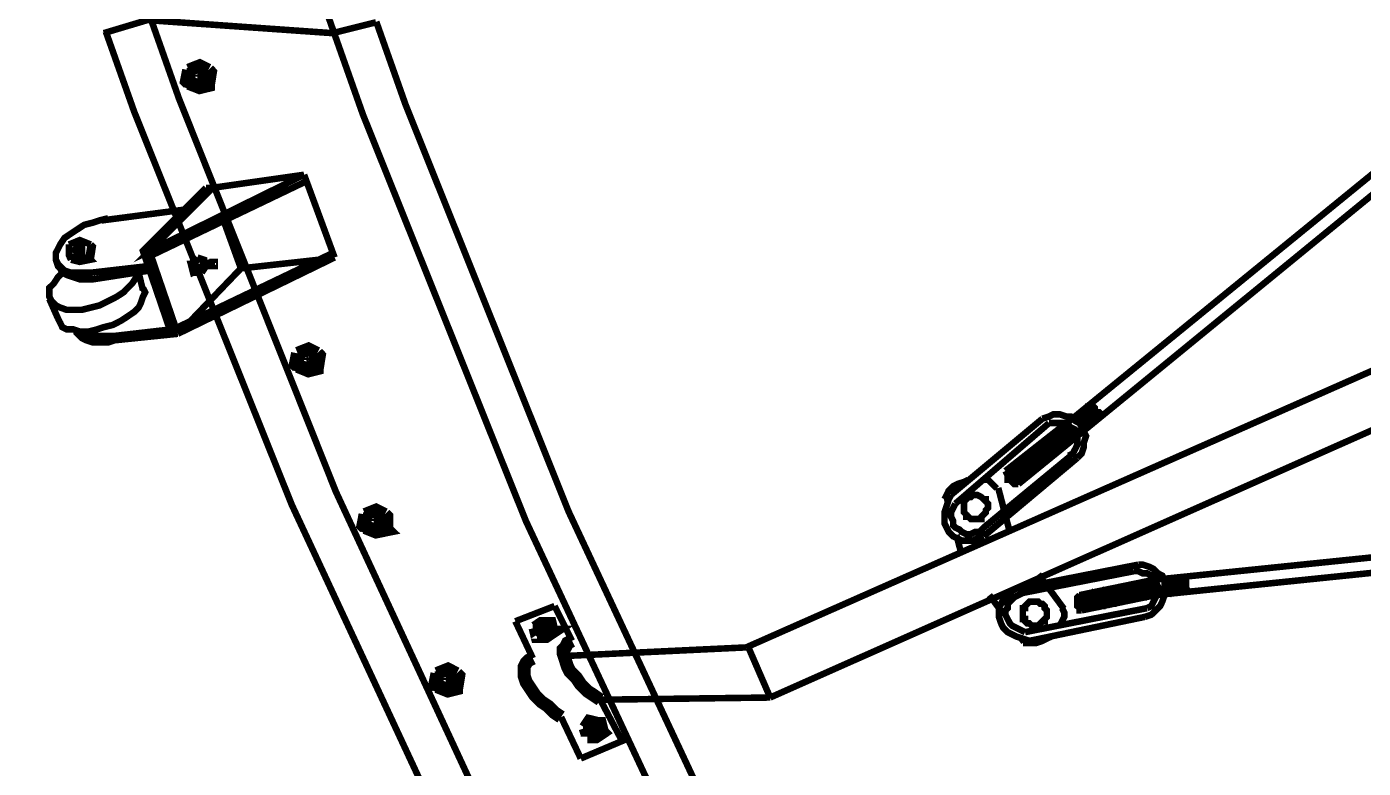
# Model space of a CAD drawing. Extents: x 0.3 to 11.4, y 0.3 to 16.3.
# Drawn here: x 4.659 to 5.682, y 7.979 to 8.546 of the extents above; entities that cross this region are included whole.
import ezdxf

# ---------------------------------------------------------------- set-up
doc = ezdxf.new("R2010")
doc.units = 0
doc.header["$MEASUREMENT"] = 0

msp = doc.modelspace()

# ---------------------------------------------------------------- linework, layer by layer
at = {"color": 0}
for points, const_width in [([(7.05111, 9.54443), (5.45281, 8.2411)], 0.005), ([(7.0561, 9.53614), (5.46278, 8.23281)], 0.005), ([(4.66135, 9.41769), (4.67492, 9.34332), (4.76014, 8.97537), (4.8686, 8.61356), (4.89372, 8.54221)], 0.005), ([(5.20942, 8.07112), (7.55111, 9.10612)], 0.005), ([(7.56944, 9.07275), (5.22775, 8.03276)], 0.005), ([(4.92611, 8.54943), (4.89279, 8.54113), (4.75108, 8.55111), (4.71778, 8.54113)], 0.005), ([(4.75375, 8.55225), (4.77533, 8.4911), (4.89546, 8.19015), (5.0319, 7.89621), (5.06158, 7.83854)], 0.005), ([(4.92632, 8.54986), (4.94868, 8.48654), (5.07351, 8.17503), (5.21576, 7.8711), (5.24675, 7.81153)], 0.005), ([(4.7194, 8.54221), (4.74104, 8.48112), (4.86165, 8.18028), (4.99843, 7.8865), (5.02815, 7.82889)], 0.005), ([(4.89372, 8.54221), (4.91607, 8.47894), (5.0409, 8.16764), (5.18317, 7.86387), (5.21414, 7.80431)], 0.005), ([(4.79779, 8.51281), (4.79113, 8.51611), (4.78276, 8.51281)], 0.01), ([(4.78276, 8.50276), (4.78108, 8.50444), (4.78276, 8.51281)], 0.01), ([(4.78108, 8.50444), (4.78944, 8.50108), (4.79779, 8.50444), (4.79779, 8.51281)], 0.01), ([(4.78276, 8.50276), (4.79113, 8.49946), (4.79779, 8.50108), (4.79779, 8.50444)], 0.01), ([(4.78776, 8.50776), (4.78614, 8.50776)], 0.01), ([(4.78944, 8.50776), (4.78944, 8.50944)], 0.01), ([(4.79113, 8.50944), (4.78944, 8.50944)], 0.01), ([(4.79779, 8.50108), (4.79943, 8.51113), (4.79779, 8.51281)], 0.01), ([(4.79113, 8.49946), (4.78944, 8.50108)], 0.01), ([(4.8711, 8.43278), (4.75276, 8.37446), (4.80111, 8.42279)], 0.005), ([(4.87278, 8.42779), (4.75444, 8.3711)], 0.005), ([(4.80111, 8.42279), (4.8711, 8.43278)], 0.005), ([(4.8711, 8.43278), (4.89442, 8.36947)], 0.005), ([(4.79611, 8.42279), (4.74778, 8.37446), (4.76942, 8.31108)], 0.005), ([(4.80111, 8.42279), (4.79611, 8.42279)], 0.005), ([(4.77946, 8.40608), (4.7161, 8.39779)], 0.005), ([(4.72114, 8.39947), (4.71446, 8.39779), (4.70942, 8.39611), (4.70281, 8.39442), (4.69775, 8.39111), (4.69276, 8.38781), (4.68778, 8.38444), (4.68446, 8.37944), (4.68278, 8.37608), (4.6811, 8.37278), (4.6811, 8.36778), (4.68278, 8.36442), (4.68446, 8.36279), (4.68778, 8.35943), (4.69276, 8.35781), (4.69775, 8.35781), (4.70281, 8.35781), (4.70942, 8.35781)], 0.005), ([(4.80946, 8.39779), (4.82275, 8.36111), (4.88276, 8.36778)], 0.005), ([(4.70779, 8.37944), (4.69943, 8.38276), (4.69114, 8.37944)], 0.005), ([(4.69276, 8.36778), (4.69114, 8.3711), (4.69114, 8.37944)], 0.005), ([(4.69114, 8.3711), (4.69775, 8.36778), (4.70611, 8.36947), (4.70779, 8.37944)], 0.005), ([(4.69943, 8.37608), (4.69775, 8.37446)], 0.005), ([(4.69943, 8.37446), (4.69943, 8.37608)], 0.005), ([(4.70779, 8.36778), (4.70942, 8.37776), (4.70779, 8.37944)], 0.005), ([(4.75276, 8.37446), (4.74778, 8.37446)], 0.005), ([(4.75276, 8.37446), (4.77447, 8.31108)], 0.005), ([(4.75276, 8.35943), (4.70942, 8.35275), (4.70443, 8.35275), (4.69943, 8.35275), (4.69444, 8.35444), (4.68946, 8.35612), (4.68608, 8.35781), (4.68446, 8.36111), (4.68278, 8.36279), (4.6811, 8.36778)], 0.005), ([(4.69276, 8.36778), (4.69943, 8.3661), (4.70779, 8.36778), (4.70611, 8.36947)], 0.005), ([(4.69943, 8.3661), (4.69775, 8.36778)], 0.005), ([(4.89279, 8.37278), (4.77447, 8.31614)], 0.005), ([(4.89442, 8.36947), (4.77447, 8.31108)], 0.005), ([(4.78776, 8.36442), (4.78444, 8.36442), (4.78614, 8.35781), (4.78944, 8.35943)], 0.005), ([(4.78444, 8.36442), (4.78776, 8.36778)], 0.005), ([(4.78944, 8.36947), (4.78776, 8.36442), (4.78944, 8.35943), (4.79275, 8.35781)], 0.005), ([(4.78944, 8.36947), (4.78776, 8.36778)], 0.005), ([(4.78944, 8.36947), (4.79443, 8.36778), (4.79443, 8.3661)], 0.005), ([(4.80279, 8.3661), (4.79113, 8.36442)], 0.005), ([(4.79113, 8.36442), (4.79113, 8.36279)], 0.005), ([(4.68608, 8.35781), (4.68278, 8.35444), (4.67947, 8.34944), (4.67611, 8.34614), (4.67611, 8.34278), (4.67611, 8.33946), (4.67779, 8.3361), (4.6811, 8.33279), (4.68446, 8.33111), (4.68946, 8.32943), (4.69613, 8.32943), (4.70111, 8.32943), (4.70779, 8.33111), (4.71446, 8.33279), (4.72114, 8.3361), (4.72775, 8.33946), (4.73281, 8.34278), (4.73611, 8.34614), (4.73942, 8.34944), (4.74278, 8.35444), (4.74278, 8.35781)], 0.005), ([(4.75108, 8.36279), (4.70779, 8.35781)], 0.005), ([(4.74447, 8.35781), (4.74778, 8.34446)], 0.005), ([(4.78276, 8.31944), (4.82275, 8.36111)], 0.005), ([(4.79275, 8.35781), (4.79113, 8.35781), (4.78614, 8.35781)], 0.005), ([(4.80279, 8.36279), (4.79113, 8.36279)], 0.005), ([(4.79611, 8.36279), (4.79275, 8.35781)], 0.005), ([(7.77447, 8.35444), (5.52111, 8.12278)], 0.005), ([(4.68278, 8.32275), (4.68446, 8.31944), (4.68608, 8.31614), (4.68946, 8.31446), (4.69444, 8.31446), (4.69943, 8.31278), (4.70611, 8.31278), (4.71278, 8.31446), (4.71778, 8.31614), (4.72444, 8.31776), (4.73112, 8.32112), (4.73611, 8.32443), (4.7411, 8.32781), (4.74447, 8.33111), (4.7461, 8.33442), (4.74778, 8.33946), (4.74946, 8.34278), (4.74778, 8.34614)], 0.005), ([(4.67611, 8.33778), (4.68278, 8.32275)], 0.005), ([(7.77447, 8.34278), (5.52279, 8.11111)], 0.005), ([(4.77447, 8.31108), (4.72613, 8.3061), (4.72114, 8.30447), (4.71446, 8.30447), (4.70942, 8.30447), (4.70443, 8.3061), (4.70111, 8.30778), (4.69775, 8.31108), (4.69613, 8.31278)], 0.005), ([(4.76942, 8.31446), (4.72613, 8.30946), (4.71946, 8.30946), (4.71446, 8.30946), (4.70942, 8.30946), (4.70443, 8.31108), (4.70111, 8.31278)], 0.005), ([(4.88113, 8.29611), (4.87446, 8.29943), (4.8661, 8.29611)], 0.01), ([(4.8661, 8.28614), (4.86442, 8.28776), (4.8661, 8.29611)], 0.01), ([(4.86442, 8.28776), (4.87278, 8.28444), (4.88113, 8.28614), (4.88113, 8.29611)], 0.01), ([(4.8711, 8.29113), (4.86947, 8.29113)], 0.01), ([(4.87278, 8.29113), (4.87278, 8.29275)], 0.01), ([(4.87446, 8.29275), (4.87278, 8.29275)], 0.01), ([(4.88113, 8.28444), (4.88276, 8.29443), (4.88113, 8.29611)], 0.01), ([(4.8661, 8.28614), (4.87446, 8.28276), (4.88113, 8.28444), (4.88113, 8.28614)], 0.01), ([(4.87446, 8.28276), (4.87278, 8.28444)], 0.01), ([(5.47276, 8.2411), (5.47114, 8.2411), (5.46946, 8.24278), (5.46778, 8.24278), (5.4661, 8.24447), (5.4661, 8.2461), (5.46446, 8.24778), (5.46446, 8.24946), (5.46446, 8.25108)], 0.005), ([(5.47613, 8.24447), (5.47444, 8.24447), (5.47276, 8.24447), (5.47114, 8.2461), (5.46946, 8.2461), (5.46778, 8.24778), (5.46778, 8.24946), (5.46778, 8.25108), (5.4661, 8.25276)], 0.005), ([(5.47775, 8.2461), (5.47613, 8.2461), (5.47444, 8.2461), (5.47276, 8.24778), (5.47114, 8.24778), (5.47114, 8.24946), (5.46946, 8.25108), (5.46946, 8.25276), (5.46946, 8.25444)], 0.005), ([(5.48112, 8.24778), (5.47944, 8.24778), (5.47775, 8.24778), (5.47613, 8.24946), (5.47444, 8.25108), (5.47276, 8.25276), (5.47114, 8.25444), (5.47114, 8.25776)], 0.005), ([(5.48281, 8.24946), (5.48112, 8.24946), (5.47944, 8.25108), (5.47775, 8.25108), (5.47613, 8.25276), (5.47613, 8.25444), (5.47444, 8.25612), (5.47444, 8.25776), (5.47444, 8.25944)], 0.005), ([(5.43608, 8.2461), (5.3661, 8.18778)], 0.005), ([(5.44114, 8.24278), (5.36947, 8.1811)], 0.005), ([(5.45443, 8.24278), (5.40776, 8.20611)], 0.005), ([(5.46278, 8.2161), (5.4661, 8.21946), (5.46778, 8.22444), (5.46778, 8.22775), (5.46946, 8.23281), (5.46778, 8.23611), (5.4661, 8.23942), (5.46446, 8.24278), (5.4611, 8.24447), (5.45779, 8.24778), (5.45443, 8.24778), (5.44943, 8.24946), (5.44444, 8.24946), (5.44114, 8.24778), (5.43608, 8.2461)], 0.005), ([(5.45611, 8.21778), (5.45942, 8.21946), (5.4611, 8.22276), (5.46278, 8.22613), (5.46278, 8.22944), (5.46278, 8.23281), (5.46278, 8.23611), (5.4611, 8.23779), (5.45779, 8.23942), (5.45611, 8.2411), (5.45281, 8.24278), (5.44943, 8.24278), (5.44613, 8.24278), (5.44114, 8.24278)], 0.005), ([(5.4611, 8.23281), (5.45942, 8.23281), (5.45779, 8.23281), (5.45611, 8.23443), (5.45443, 8.23611), (5.45281, 8.23779), (5.45281, 8.23942), (5.45281, 8.2411)], 0.005), ([(5.46278, 8.23443), (5.4611, 8.23443), (5.45942, 8.23611), (5.45779, 8.23779), (5.45611, 8.23779), (5.45611, 8.23942), (5.45611, 8.2411)], 0.005), ([(5.45942, 8.2461), (5.45942, 8.24778)], 0.005), ([(5.47114, 8.23942), (5.46946, 8.23942), (5.46778, 8.2411), (5.4661, 8.2411), (5.46446, 8.24278), (5.46278, 8.24447), (5.46278, 8.2461), (5.46278, 8.24778), (5.46278, 8.24946)], 0.005), ([(5.46278, 8.23281), (5.41775, 8.19612)], 0.005), ([(5.44943, 8.22276), (5.44775, 8.22276), (5.44613, 8.22276), (5.44444, 8.22444), (5.44276, 8.22444), (5.44276, 8.22613), (5.44114, 8.22775), (5.44114, 8.22944), (5.44114, 8.23112)], 0.005), ([(5.45111, 8.22444), (5.44943, 8.22444), (5.44775, 8.22444), (5.44613, 8.22613), (5.44613, 8.22775), (5.44444, 8.22775), (5.44444, 8.22944), (5.44276, 8.23112), (5.44276, 8.23443)], 0.005), ([(5.45443, 8.22613), (5.45281, 8.22613), (5.45111, 8.22775), (5.44943, 8.22775), (5.44775, 8.22944), (5.44775, 8.23112), (5.44613, 8.23281), (5.44613, 8.23443), (5.44613, 8.23611)], 0.005), ([(5.45611, 8.22775), (5.45443, 8.22775), (5.45281, 8.22944), (5.45111, 8.22944), (5.45111, 8.23112), (5.44943, 8.23281), (5.44943, 8.23443), (5.44775, 8.23611), (5.44775, 8.23779)], 0.005), ([(5.45942, 8.22944), (5.45779, 8.23112), (5.45611, 8.23112), (5.45443, 8.23112), (5.45281, 8.23281), (5.45111, 8.23443), (5.45111, 8.23611), (5.45111, 8.23779), (5.45111, 8.23942)], 0.005), ([(5.46946, 8.23779), (5.46778, 8.23779)], 0.005), ([(5.43778, 8.21278), (5.43608, 8.21278), (5.43446, 8.21446), (5.43278, 8.21446), (5.4311, 8.2161), (5.4311, 8.21778), (5.42947, 8.21946), (5.42947, 8.22114), (5.42947, 8.22276)], 0.005), ([(5.44114, 8.21446), (5.43946, 8.21446), (5.43778, 8.2161), (5.43608, 8.2161), (5.43446, 8.21778), (5.43278, 8.21946), (5.43278, 8.22114), (5.4311, 8.22276), (5.4311, 8.22444)], 0.005), ([(5.44276, 8.2161), (5.44114, 8.21778), (5.43946, 8.21778), (5.43778, 8.21778), (5.43608, 8.21946), (5.43608, 8.22114), (5.43446, 8.22276), (5.43446, 8.22444), (5.43446, 8.22613)], 0.005), ([(5.44444, 8.21946), (5.44276, 8.21946), (5.44114, 8.21946), (5.43946, 8.22114), (5.43778, 8.22276), (5.43778, 8.22444), (5.43608, 8.22613), (5.43608, 8.22775)], 0.005), ([(5.44775, 8.22114), (5.44613, 8.22114), (5.44444, 8.22114), (5.44276, 8.22276), (5.44114, 8.22276), (5.43946, 8.22444), (5.43946, 8.22613), (5.43778, 8.22775), (5.43778, 8.22944)], 0.005), ([(5.45779, 8.21778), (5.39111, 8.16276), (5.38781, 8.15944), (5.38444, 8.15944), (5.38113, 8.15776), (5.37776, 8.15776), (5.37446, 8.15944), (5.37278, 8.16114), (5.36947, 8.16276), (5.36778, 8.16444), (5.36778, 8.16775), (5.3661, 8.17111), (5.3661, 8.17443), (5.36778, 8.17779), (5.36947, 8.1811)], 0.005), ([(5.46278, 8.2161), (5.39111, 8.15608)], 0.005), ([(5.42443, 8.20111), (5.42279, 8.20111), (5.42111, 8.20281), (5.41943, 8.20281), (5.41775, 8.20443), (5.41613, 8.20611), (5.41613, 8.20779), (5.41613, 8.20942), (5.41444, 8.2111)], 0.005), ([(5.42611, 8.20281), (5.42443, 8.20443), (5.42279, 8.20443), (5.42111, 8.20443), (5.41943, 8.20611), (5.41943, 8.20779), (5.41775, 8.20942), (5.41775, 8.2111), (5.41775, 8.21278)], 0.005), ([(5.42947, 8.20611), (5.42779, 8.20611), (5.42611, 8.20611), (5.42443, 8.20779), (5.42279, 8.20779), (5.42111, 8.20942), (5.42111, 8.2111), (5.41943, 8.21278), (5.41943, 8.21446)], 0.005), ([(5.4311, 8.20779), (5.42947, 8.20779), (5.42779, 8.20779), (5.42611, 8.20942), (5.42443, 8.20942), (5.42443, 8.2111), (5.42279, 8.21278), (5.42279, 8.21446), (5.42279, 8.2161)], 0.005), ([(5.43278, 8.20942), (5.4311, 8.20942), (5.42947, 8.20942), (5.42779, 8.2111), (5.42611, 8.2111), (5.42611, 8.21278), (5.42443, 8.21446), (5.42443, 8.2161), (5.42443, 8.21778)], 0.005), ([(5.43608, 8.2111), (5.43446, 8.2111), (5.43278, 8.2111), (5.4311, 8.21278), (5.42947, 8.21446), (5.42779, 8.21446), (5.42779, 8.2161), (5.42611, 8.21778), (5.42611, 8.21946)], 0.005), ([(5.41775, 8.19612), (5.41613, 8.19612), (5.41444, 8.19612), (5.41276, 8.19775), (5.41114, 8.19943), (5.40944, 8.19943), (5.40944, 8.20111), (5.40944, 8.20281), (5.40776, 8.20611)], 0.005), ([(5.41943, 8.19775), (5.41775, 8.19775), (5.41613, 8.19775), (5.41444, 8.19943), (5.41276, 8.20111), (5.41114, 8.20111), (5.41114, 8.20281), (5.41114, 8.20443), (5.41114, 8.20611)], 0.005), ([(5.42111, 8.19943), (5.41943, 8.19943), (5.41775, 8.19943), (5.41613, 8.20111), (5.41444, 8.20281), (5.41444, 8.20443), (5.41276, 8.20443), (5.41276, 8.20779), (5.41276, 8.20942)], 0.005), ([(5.36111, 8.18446), (5.36279, 8.18778), (5.36442, 8.19114), (5.36778, 8.19444), (5.3711, 8.19612), (5.37608, 8.19775), (5.37944, 8.19943)], 0.005), ([(5.39111, 8.19943), (5.39442, 8.19943), (5.39611, 8.19775), (5.39947, 8.19444), (5.4011, 8.19276)], 0.005), ([(5.40224, 8.19314), (5.40267, 8.19163), (5.40668, 8.17622), (5.40707, 8.17464)], 0.005), ([(5.39111, 8.15608), (5.38612, 8.15446), (5.38276, 8.15278), (5.37776, 8.15278), (5.37446, 8.15278), (5.3711, 8.15446), (5.36778, 8.15608), (5.36442, 8.15944), (5.36279, 8.16276), (5.36111, 8.16613), (5.36111, 8.17111), (5.36111, 8.17443), (5.36279, 8.17947), (5.36442, 8.18446), (5.3661, 8.18778)], 0.005), ([(5.36257, 8.18679), (5.36268, 8.18636), (5.36382, 8.18197), (5.36393, 8.18147)], 0.005), ([(4.91775, 8.16276), (4.91613, 8.16444), (4.91775, 8.17279)], 0.01), ([(4.91613, 8.16444), (4.92443, 8.16114), (4.93278, 8.16276), (4.93278, 8.17279)], 0.01), ([(4.93278, 8.17279), (4.92611, 8.17611), (4.91775, 8.17279)], 0.01), ([(4.92443, 8.16775), (4.92443, 8.16943)], 0.01), ([(4.92611, 8.16943), (4.92443, 8.16943)], 0.01), ([(4.93446, 8.16114), (4.93446, 8.17111), (4.93278, 8.17279)], 0.01), ([(5.40842, 8.16938), (5.40864, 8.16872), (5.41037, 8.16211), (5.41054, 8.1614)], 0.005), ([(4.91775, 8.16276), (4.92611, 8.15944), (4.93446, 8.16114), (4.93278, 8.16276)], 0.01), ([(4.92611, 8.15944), (4.92443, 8.16114)], 0.01), ([(5.37022, 8.15717), (5.37056, 8.15597), (5.37369, 8.1441), (5.37397, 8.1429)], 0.005), ([(5.50613, 8.12944), (5.42111, 8.11279), (5.41775, 8.11111), (5.41444, 8.10943), (5.41276, 8.10781), (5.40944, 8.10444), (5.40944, 8.10113), (5.40776, 8.09944), (5.40776, 8.09614), (5.40944, 8.09278), (5.41114, 8.08946), (5.41276, 8.08778), (5.41613, 8.0861), (5.41943, 8.08442), (5.42279, 8.08279)], 0.005), ([(5.50944, 8.13444), (5.41613, 8.1161)], 0.005), ([(5.50613, 8.12944), (5.50944, 8.12944), (5.51281, 8.12776), (5.51611, 8.12776), (5.51942, 8.12608), (5.52111, 8.12446), (5.52279, 8.1211), (5.52447, 8.11778), (5.52447, 8.1161), (5.52447, 8.11279), (5.52279, 8.10943), (5.52111, 8.10612), (5.51942, 8.10275), (5.51611, 8.10113)], 0.005), ([(5.50944, 8.13444), (5.51281, 8.13444), (5.51779, 8.13276), (5.52111, 8.13112), (5.52447, 8.12776), (5.52778, 8.12608), (5.52946, 8.12278), (5.52946, 8.11778), (5.52946, 8.11442), (5.52946, 8.11111), (5.52778, 8.10612), (5.5261, 8.10275), (5.52279, 8.09944), (5.51942, 8.09614), (5.51443, 8.09446)], 0.005), ([(5.433, 8.12706), (5.43343, 8.12651), (5.43744, 8.12104), (5.43782, 8.12044)], 0.005), ([(5.52111, 8.12278), (5.46446, 8.11111)], 0.005), ([(5.50276, 8.11947), (5.50108, 8.11778), (5.50108, 8.1161), (5.49946, 8.11442), (5.50108, 8.11279), (5.50108, 8.11111), (5.50108, 8.10943), (5.50276, 8.10781), (5.50444, 8.10612)], 0.005), ([(5.50444, 8.11947), (5.50444, 8.11778), (5.50276, 8.1161), (5.50276, 8.11442), (5.50276, 8.11279), (5.50276, 8.11111), (5.50444, 8.10943), (5.50613, 8.10781)], 0.005), ([(5.50776, 8.1211), (5.50776, 8.11947), (5.50613, 8.11778), (5.50613, 8.1161), (5.50613, 8.11442), (5.50613, 8.11279), (5.50776, 8.11111), (5.50776, 8.10943), (5.50944, 8.10781)], 0.005), ([(5.51112, 8.1211), (5.51112, 8.11947), (5.50944, 8.11778), (5.50944, 8.1161), (5.50944, 8.11442), (5.50944, 8.11279), (5.51112, 8.11111), (5.51112, 8.10943), (5.51281, 8.10781)], 0.005), ([(5.51443, 8.1211), (5.51281, 8.11947), (5.51281, 8.11778), (5.51281, 8.1161), (5.51281, 8.11442), (5.51281, 8.11279), (5.51443, 8.11111), (5.51443, 8.10943), (5.51611, 8.10943)], 0.005), ([(5.51779, 8.12278), (5.51611, 8.1211), (5.51611, 8.11947), (5.51611, 8.11778), (5.51611, 8.1161), (5.51611, 8.11442), (5.51611, 8.11279), (5.51779, 8.11111), (5.51942, 8.10943)], 0.005), ([(5.52111, 8.12278), (5.51942, 8.1211), (5.51942, 8.11947), (5.51942, 8.11778), (5.51942, 8.1161), (5.51942, 8.11442), (5.51942, 8.11279), (5.52111, 8.11111), (5.52279, 8.10943)], 0.005), ([(5.52279, 8.12278), (5.52279, 8.1211), (5.52111, 8.11947), (5.52111, 8.1161), (5.52279, 8.11442), (5.52279, 8.11279), (5.52447, 8.11279)], 0.005), ([(5.53108, 8.12278), (5.52946, 8.1211), (5.52946, 8.11947), (5.52946, 8.1161), (5.52946, 8.11442), (5.53108, 8.11279), (5.53276, 8.11111)], 0.005), ([(5.53444, 8.12446), (5.53276, 8.12278), (5.53276, 8.1211), (5.53276, 8.11947), (5.53276, 8.11778), (5.53276, 8.1161), (5.53444, 8.11442), (5.53444, 8.11279), (5.53614, 8.11111)], 0.005), ([(5.53776, 8.12446), (5.53614, 8.12278), (5.53614, 8.1211), (5.53614, 8.11947), (5.53614, 8.11778), (5.53614, 8.1161), (5.53614, 8.11442), (5.53776, 8.11279), (5.53944, 8.11279)], 0.005), ([(5.54113, 8.12446), (5.53944, 8.12446), (5.53944, 8.12278), (5.53944, 8.11947), (5.53944, 8.11778), (5.53944, 8.1161), (5.54113, 8.11442), (5.54275, 8.11279)], 0.005), ([(5.54443, 8.12446), (5.54275, 8.12278), (5.54275, 8.11947), (5.54275, 8.11778), (5.54275, 8.1161), (5.54443, 8.11442), (5.54611, 8.11279)], 0.005), ([(5.54779, 8.12608), (5.54611, 8.12446), (5.54611, 8.12278), (5.54611, 8.1211), (5.54611, 8.11947), (5.54611, 8.11778), (5.54611, 8.1161), (5.54779, 8.11442), (5.54943, 8.11279)], 0.005), ([(5.39546, 8.11111), (5.39621, 8.11014), (5.40349, 8.10026), (5.40419, 8.09924)], 0.005), ([(5.41613, 8.1161), (5.41276, 8.11442), (5.40944, 8.11111), (5.40608, 8.10781), (5.40446, 8.10444), (5.40278, 8.10113), (5.40278, 8.09776), (5.40278, 8.09446), (5.40446, 8.08946), (5.40608, 8.0861), (5.40944, 8.08279), (5.41276, 8.08111), (5.41613, 8.07943), (5.42111, 8.07781), (5.42611, 8.07611)], 0.005), ([(5.44108, 8.11604), (5.44206, 8.11481), (5.4515, 8.102), (5.45242, 8.10069)], 0.005), ([(5.46446, 8.11111), (5.46278, 8.10943), (5.46278, 8.10781), (5.46278, 8.10612), (5.46278, 8.10444), (5.46278, 8.10275), (5.46446, 8.10113), (5.46446, 8.09944), (5.4661, 8.09944)], 0.005), ([(5.4661, 8.11111), (5.46446, 8.10943), (5.46446, 8.10781), (5.46446, 8.10444), (5.4661, 8.10275), (5.4661, 8.10113), (5.46778, 8.10113), (5.46778, 8.09944)], 0.005), ([(5.52279, 8.11111), (5.4661, 8.09944)], 0.005), ([(5.46946, 8.11279), (5.46946, 8.11111), (5.46778, 8.10943), (5.46778, 8.10781), (5.46778, 8.10612), (5.46778, 8.10444), (5.46946, 8.10275), (5.46946, 8.10113), (5.47114, 8.09944)], 0.005), ([(5.47276, 8.11279), (5.47114, 8.11111), (5.47114, 8.10943), (5.47114, 8.10781), (5.47114, 8.10612), (5.47114, 8.10444), (5.47276, 8.10275), (5.47276, 8.10113), (5.47444, 8.10113)], 0.005), ([(5.47613, 8.11442), (5.47444, 8.11279), (5.47444, 8.11111), (5.47444, 8.10943), (5.47444, 8.10781), (5.47444, 8.10612), (5.47613, 8.10444), (5.47613, 8.10275), (5.47775, 8.10113)], 0.005), ([(5.47944, 8.11442), (5.47775, 8.11279), (5.47775, 8.11111), (5.47775, 8.10943), (5.47775, 8.10781), (5.47775, 8.10612), (5.47775, 8.10444), (5.47944, 8.10275), (5.48112, 8.10113)], 0.005), ([(5.48112, 8.11442), (5.48112, 8.11279), (5.48112, 8.11111), (5.47944, 8.10943), (5.47944, 8.10781), (5.48112, 8.10612), (5.48112, 8.10444), (5.48281, 8.10275), (5.48443, 8.10275)], 0.005), ([(5.48443, 8.1161), (5.48281, 8.11442), (5.48281, 8.11279), (5.48281, 8.11111), (5.48281, 8.10943), (5.48281, 8.10781), (5.48443, 8.10612), (5.48443, 8.10444), (5.48611, 8.10275)], 0.005), ([(5.48779, 8.1161), (5.48611, 8.11442), (5.48611, 8.11279), (5.48611, 8.11111), (5.48611, 8.10943), (5.48611, 8.10781), (5.48611, 8.10612), (5.48779, 8.10444), (5.48942, 8.10275)], 0.005), ([(5.4911, 8.1161), (5.48942, 8.11442), (5.48942, 8.11279), (5.48779, 8.11111), (5.48942, 8.10943), (5.48942, 8.10781), (5.48942, 8.10612), (5.4911, 8.10444), (5.49278, 8.10444)], 0.005), ([(5.49278, 8.11778), (5.49278, 8.1161), (5.49278, 8.11442), (5.4911, 8.11279), (5.4911, 8.11111), (5.49278, 8.10943), (5.49278, 8.10781), (5.49447, 8.10612), (5.4961, 8.10444)], 0.005), ([(5.4961, 8.11778), (5.4961, 8.1161), (5.49447, 8.11442), (5.49447, 8.11279), (5.49447, 8.11111), (5.4961, 8.10943), (5.4961, 8.10781), (5.49778, 8.10612)], 0.005), ([(5.49946, 8.11778), (5.49778, 8.1161), (5.49778, 8.11442), (5.49778, 8.11111), (5.49778, 8.10943), (5.49946, 8.10943), (5.49946, 8.10781), (5.50108, 8.10612)], 0.005), ([(5.06278, 8.10275), (5.03276, 8.0911)], 0.005), ([(5.06278, 8.10275), (5.07611, 8.07611)], 0.005), ([(5.51611, 8.10113), (5.42279, 8.08279)], 0.005), ([(5.44943, 8.08778), (5.45111, 8.0911), (5.45281, 8.09446), (5.45281, 8.09776), (5.45111, 8.10113)], 0.005), ([(5.03276, 8.0911), (5.04611, 8.06278)], 0.005), ([(5.05778, 8.08946), (5.05279, 8.08946), (5.04779, 8.0861)], 0.01), ([(5.05111, 8.07943), (5.04943, 8.07943), (5.04779, 8.0861)], 0.01), ([(5.04943, 8.07943), (5.05447, 8.07943), (5.05946, 8.08279), (5.05778, 8.08946)], 0.01), ([(5.05447, 8.08442), (5.05279, 8.0861)], 0.01), ([(5.05447, 8.0861), (5.05279, 8.08442)], 0.01), ([(5.06108, 8.08279), (5.05946, 8.08946), (5.05778, 8.08946)], 0.01), ([(5.51443, 8.09446), (5.42611, 8.07611)], 0.005), ([(5.05111, 8.07943), (5.0561, 8.07943), (5.06108, 8.08279), (5.05946, 8.08279)], 0.01), ([(5.05279, 8.08279), (5.05111, 8.08279)], 0.01), ([(5.0561, 8.07943), (5.05447, 8.07943)], 0.01), ([(5.07611, 8.07611), (5.07275, 8.07443), (5.07113, 8.07112), (5.06944, 8.06944), (5.06944, 8.06614), (5.07113, 8.06108), (5.07275, 8.0561), (5.07443, 8.05279), (5.07943, 8.04779), (5.08279, 8.04275), (5.08778, 8.03776), (5.09278, 8.03444), (5.09776, 8.03108)], 0.01), ([(5.41911, 8.079), (5.41938, 8.07867), (5.42176, 8.07542), (5.42199, 8.07503)], 0.005), ([(5.42111, 8.07443), (5.42443, 8.07443), (5.42779, 8.07443), (5.4311, 8.07443), (5.43608, 8.07611), (5.43946, 8.07781), (5.44276, 8.07943)], 0.005), ([(5.20942, 8.07112), (5.06944, 8.06446)], 0.005), ([(5.2111, 8.07112), (5.22775, 8.03276)], 0.005), ([(4.98779, 8.05111), (4.98112, 8.05447), (4.97276, 8.05111)], 0.01), ([(5.04611, 8.06278), (5.04275, 8.06108), (5.04113, 8.05946), (5.03944, 8.0561), (5.03944, 8.05279), (5.03944, 8.04943), (5.04113, 8.04443), (5.04443, 8.03944), (5.04779, 8.03444), (5.05279, 8.02946), (5.05778, 8.0261), (5.06278, 8.02111), (5.06776, 8.01779)], 0.01), ([(4.97276, 8.04113), (4.97114, 8.04275), (4.97276, 8.05111)], 0.01), ([(4.97114, 8.04275), (4.97944, 8.03944), (4.98779, 8.04113), (4.98779, 8.05111)], 0.01), ([(4.97775, 8.04611), (4.97613, 8.04611)], 0.01), ([(4.97944, 8.04611), (4.97944, 8.04779)], 0.01), ([(4.98112, 8.04779), (4.97944, 8.04779)], 0.01), ([(4.98779, 8.03944), (4.98942, 8.04943), (4.98779, 8.05111)], 0.01), ([(4.97276, 8.04113), (4.98112, 8.03776), (4.98779, 8.03944), (4.98779, 8.04113)], 0.01), ([(4.98112, 8.03776), (4.97944, 8.03944)], 0.01), ([(5.09776, 8.03108), (5.11442, 7.99946), (5.08279, 7.98611)], 0.005), ([(5.22775, 8.03276), (5.09776, 8.03108)], 0.005), ([(5.06776, 8.01779), (5.08279, 7.98611)], 0.005), ([(5.09614, 8.01281), (5.08946, 8.01443), (5.0861, 8.00944)], 0.01), ([(5.08778, 8.00276), (5.08778, 8.00444), (5.0861, 8.00944)], 0.01), ([(5.08778, 8.00444), (5.09278, 8.00444), (5.09776, 8.00776), (5.09614, 8.01281)], 0.01), ([(5.08778, 8.00276), (5.09446, 8.00276), (5.09944, 8.00612), (5.09776, 8.00776)], 0.01), ([(5.0911, 8.00776), (5.0911, 8.00944)], 0.01), ([(5.0911, 8.00944), (5.0911, 8.00776)], 0.01), ([(5.09446, 8.00276), (5.09278, 8.00444)], 0.01), ([(5.09944, 8.00612), (5.09776, 8.01281), (5.09614, 8.01281)], 0.01)]:
    msp.add_lwpolyline(points, dxfattribs=dict(at, const_width=const_width))
for points, const_width in [([(4.79275, 8.50944), (4.79275, 8.51113), (4.79113, 8.51113), (4.78944, 8.51113), (4.78776, 8.51113), (4.78776, 8.50944), (4.78614, 8.50944), (4.78614, 8.50776), (4.78776, 8.50776), (4.78776, 8.50612), (4.78944, 8.50612), (4.79113, 8.50612), (4.79113, 8.50776), (4.79275, 8.50776), (4.79275, 8.50944)], 0.01), ([(4.79275, 8.50944), (4.79275, 8.50944)], 0.01), ([(4.70111, 8.37608), (4.70111, 8.37776), (4.69943, 8.37776), (4.69775, 8.37776), (4.69613, 8.37608), (4.69613, 8.37446), (4.69775, 8.37278), (4.69943, 8.37278), (4.70111, 8.37278), (4.70111, 8.37446), (4.70111, 8.37608)], 0.005), ([(4.80279, 8.3661), (4.80111, 8.3661), (4.80111, 8.36442), (4.80111, 8.36279), (4.80279, 8.36279), (4.80279, 8.36442), (4.80279, 8.3661)], 0.005), ([(4.87608, 8.29275), (4.87608, 8.29443), (4.87446, 8.29443), (4.87278, 8.29443), (4.8711, 8.29443), (4.86947, 8.29275), (4.86947, 8.29113), (4.8711, 8.29113), (4.8711, 8.28944), (4.87278, 8.28944), (4.87446, 8.28944), (4.87446, 8.29113), (4.87608, 8.29113), (4.87608, 8.29275)], 0.01), ([(4.87608, 8.29275), (4.87608, 8.29275)], 0.01), ([(5.39279, 8.18278), (5.39442, 8.1811), (5.39442, 8.17947), (5.39442, 8.17779), (5.39279, 8.17611), (5.39279, 8.17443), (5.39111, 8.17279), (5.38943, 8.17111), (5.38943, 8.16943), (5.38781, 8.16943), (5.38444, 8.16943), (5.38276, 8.16943), (5.38113, 8.16943), (5.37944, 8.17111), (5.37776, 8.17111), (5.37776, 8.17279), (5.37608, 8.17443), (5.37608, 8.17611), (5.37608, 8.17779), (5.37608, 8.17947), (5.37608, 8.1811), (5.37608, 8.18278), (5.37776, 8.18446), (5.37944, 8.18608), (5.38113, 8.18608), (5.38276, 8.18778), (5.38444, 8.18778), (5.38612, 8.18778), (5.38943, 8.18608), (5.39111, 8.18446), (5.39279, 8.18446), (5.39279, 8.18278)], 0.005), ([(4.92779, 8.16943), (4.92779, 8.17111), (4.92611, 8.17111), (4.92443, 8.17111), (4.92279, 8.17111), (4.92279, 8.16943), (4.92111, 8.16943), (4.92111, 8.16775), (4.92279, 8.16775), (4.92279, 8.16613), (4.92443, 8.16613), (4.92611, 8.16613), (4.92779, 8.16775), (4.92779, 8.16943)], 0.01), ([(4.92279, 8.16775), (4.92279, 8.16775)], 0.01), ([(4.92779, 8.16943), (4.92779, 8.16943)], 0.01), ([(5.43778, 8.10113), (5.43778, 8.10275), (5.43608, 8.10444), (5.43446, 8.10444), (5.43278, 8.10612), (5.4311, 8.10612), (5.42947, 8.10612), (5.42779, 8.10612), (5.42611, 8.10612), (5.42443, 8.10444), (5.42279, 8.10275), (5.42279, 8.10113), (5.42111, 8.10113), (5.42111, 8.09944), (5.42111, 8.09776), (5.42111, 8.09446), (5.42111, 8.09278), (5.42279, 8.09278), (5.42279, 8.0911), (5.42443, 8.08946), (5.42611, 8.08946), (5.42779, 8.08778), (5.42947, 8.08778), (5.4311, 8.08778), (5.43278, 8.08778), (5.43446, 8.08946), (5.43608, 8.0911), (5.43778, 8.0911), (5.43778, 8.09278), (5.43946, 8.09446), (5.43946, 8.09614), (5.43946, 8.09776), (5.43946, 8.09944), (5.43778, 8.10113)], 0.005), ([(5.0561, 8.0861), (5.05447, 8.0861), (5.05279, 8.0861), (5.05111, 8.0861), (5.05111, 8.08442), (5.05279, 8.08279), (5.05447, 8.08279), (5.05447, 8.08442), (5.0561, 8.08442), (5.0561, 8.0861)], 0.01), ([(5.0561, 8.0861), (5.0561, 8.0861)], 0.01), ([(4.98281, 8.04779), (4.98281, 8.04943), (4.98112, 8.04943), (4.97944, 8.04943), (4.97775, 8.04943), (4.97775, 8.04779), (4.97613, 8.04779), (4.97613, 8.04611), (4.97775, 8.04611), (4.97775, 8.04443), (4.97944, 8.04443), (4.98112, 8.04443), (4.98112, 8.04611), (4.98281, 8.04611), (4.98281, 8.04779)], 0.01), ([(4.98281, 8.04779), (4.98281, 8.04779)], 0.01), ([(5.09278, 8.00944), (5.09278, 8.01113), (5.0911, 8.01113), (5.08946, 8.00944), (5.08946, 8.00776), (5.0911, 8.00776), (5.09278, 8.00776), (5.09278, 8.00944)], 0.01), ([(5.08946, 8.00776), (5.08946, 8.00776)], 0.01), ([(5.09278, 8.00944), (5.09278, 8.00944)], 0.01)]:
    msp.add_lwpolyline(points, close=True, dxfattribs=dict(at, const_width=const_width))

doc.saveas('drawing.dxf')
